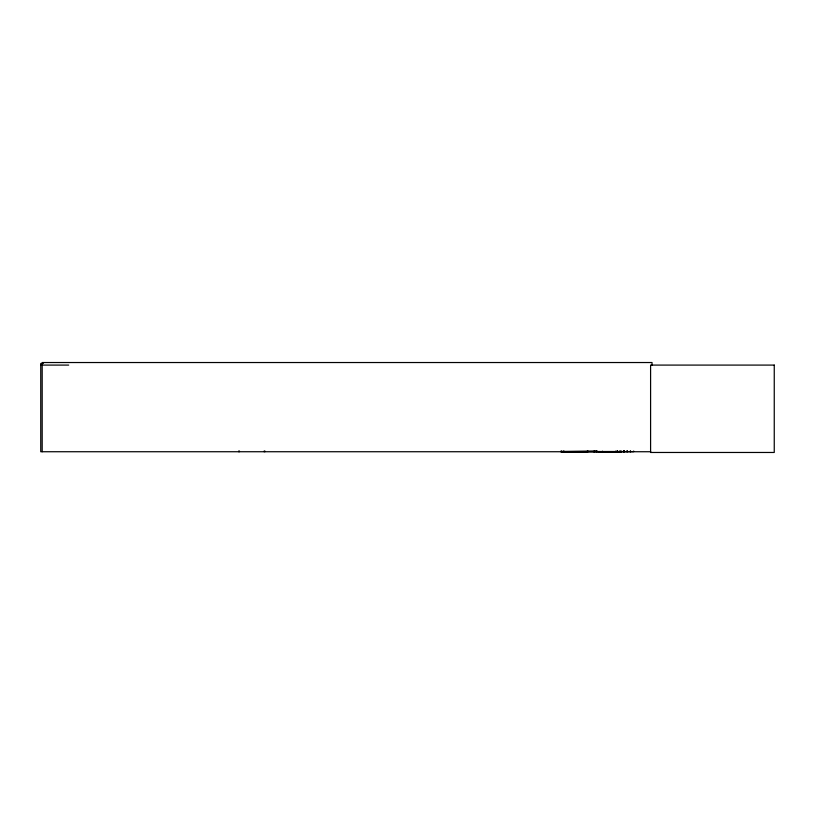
<?xml version="1.0" encoding="UTF-8"?>
<svg xmlns="http://www.w3.org/2000/svg" width="815" height="815" viewBox="0 0 815 815"><rect width="100%" height="100%" fill="white"/><g stroke="black" fill="none" stroke-linecap="round" stroke-linejoin="round"><path stroke-width="1.22" d="M617.108 451.704L617.118 451.011M588.023 451.693L563.878 451.734L564.041 451.153L564.245 451.663M587.279 451.714L587.309 451.041M587.788 451.714L587.972 451.041M560.924 451.663L597.079 451.153L597.14 451.734L561.087 451.734M561.616 451.663L561.229 451.153L561.25 451.734L562.075 451.418M595.908 451.683L597.079 451.153M621.438 451.693L597.66 451.734L633.683 451.642L633.683 451.011M599.025 451.714L599.463 451.52M619.594 451.041L619.461 451.693M621.101 451.714L621.285 451.041M562.116 451.704L561.942 451.418M563.348 451.714L563.532 451.153L563.736 451.663M593.789 451.714L593.982 451.153L594.186 451.663M594.298 451.714L594.492 451.153L594.695 451.663M596.448 451.734L596.03 451.153L596.784 451.704M597.089 451.418L561.005 451.418M597.782 451.52L621.305 451.5M602.234 451.663L615.712 451.663M43.297 363.449L40.75 363.449L40.75 451.734L650.757 451.734M40.75 365.089L68.704 365.089M561.209 451.683L561.015 451.153M630.301 451.642L630.219 451.011M617.2 451.642L617.2 451.011M652.031 365.089L652.031 362.532L42.186 362.532L42.186 451.734M630.515 451.011L630.515 451.734M627.356 450.827L627.356 451.734M626.898 450.827L626.898 451.734M624.188 450.827L624.188 451.734M623.974 450.827L623.974 451.734M623.903 450.827L623.903 451.734M623.74 450.827L623.74 451.734M623.455 450.827L623.516 451.734M620.572 451.011L620.572 451.734M617.413 451.011L617.413 451.734M615.529 451.194L615.529 451.734M602.417 451.194L602.417 451.734M264.895 451.011L264.895 451.734M264.172 451.011L264.172 451.734M239.416 451.011L239.416 451.734M238.683 451.011L238.683 451.734M774.25 365.089L650.594 365.089L650.594 452.468L774.25 452.468L774.25 365.089"/></g></svg>
